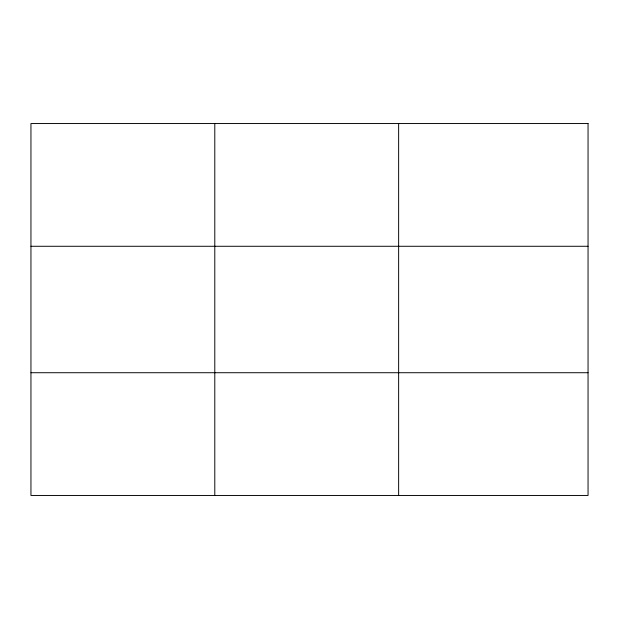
<?xml version="1.0" encoding="UTF-8"?>
<svg xmlns="http://www.w3.org/2000/svg" width="619" height="619" viewBox="0 0 619 619"><rect width="100%" height="100%" fill="white"/><g stroke="black" fill="none" stroke-linecap="round" stroke-linejoin="round"><path stroke-width="0.93" d="M214.793 495.455L214.793 123.545M398.636 495.455L398.636 123.545M30.95 246.277L588.05 246.277M30.95 372.723L588.05 372.723M588.05 123.545L30.95 123.545L30.95 495.455L588.05 495.455L588.05 123.545"/></g></svg>
